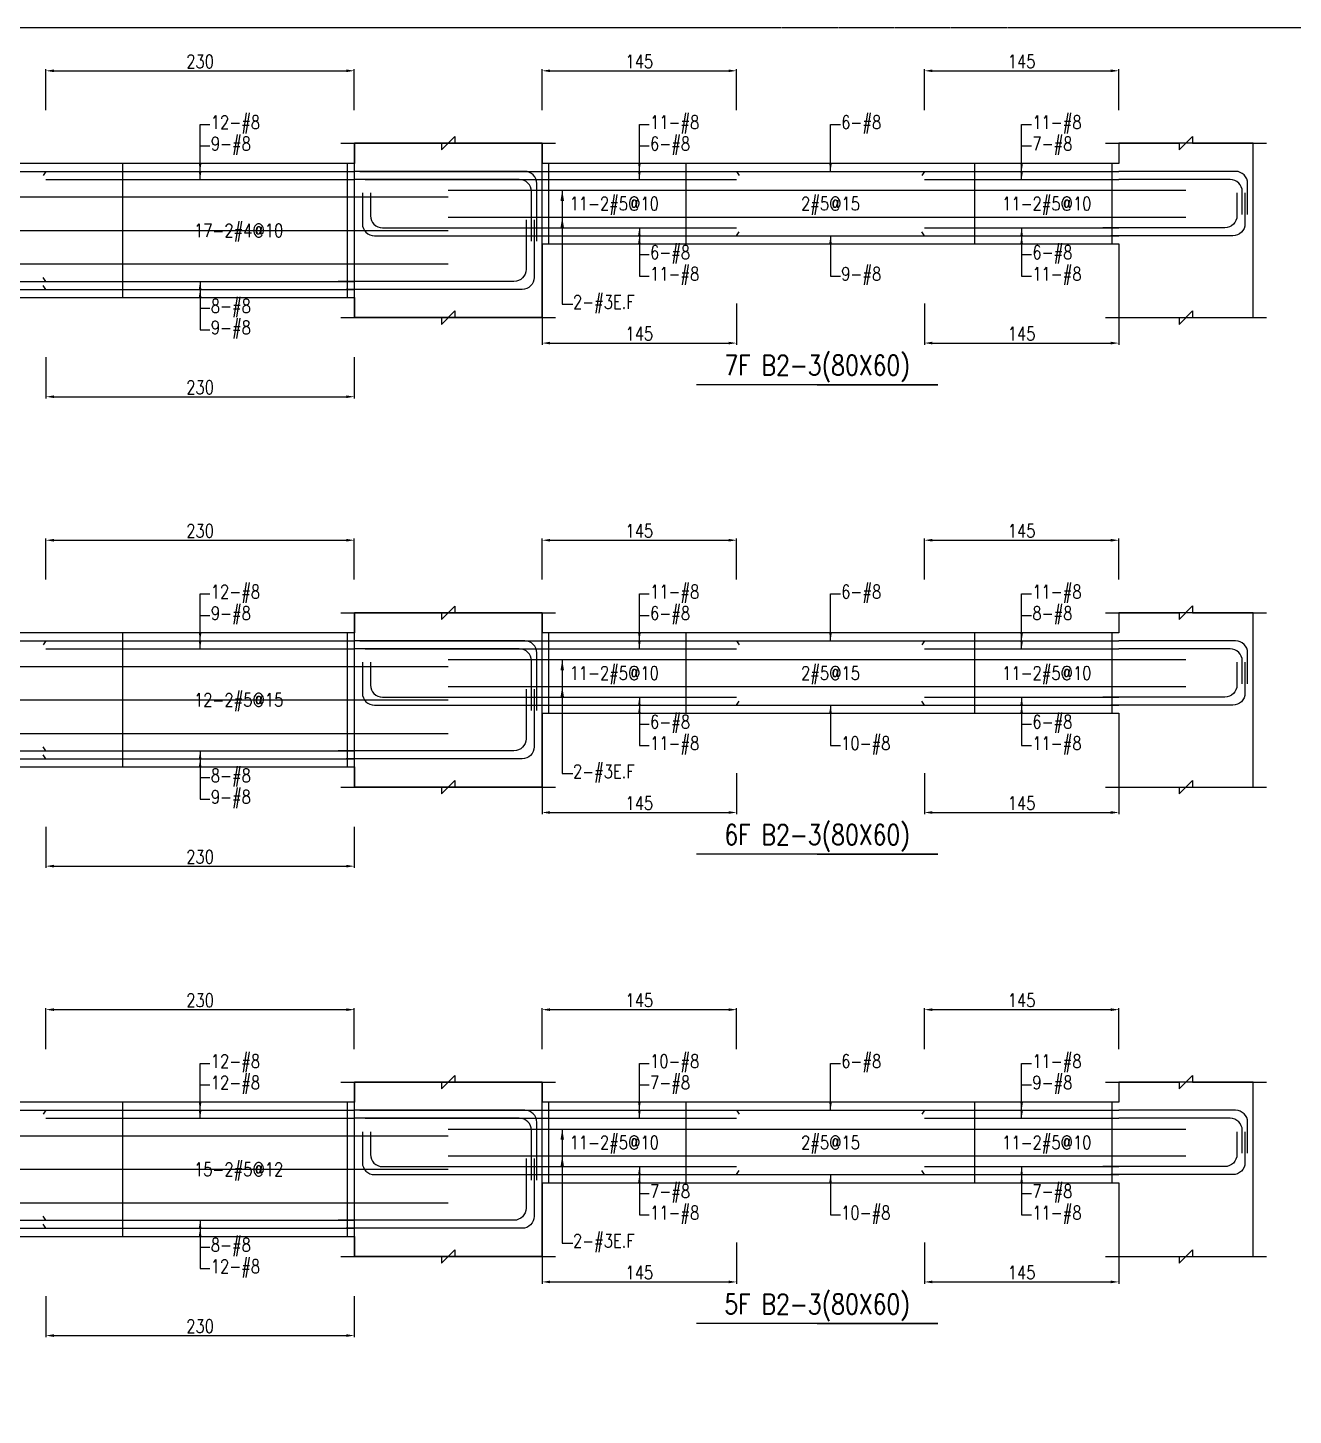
# Model space of a CAD drawing. Header units: millimetres. Extents: x 0 to 84580, y -12276 to 4373.
# Drawn here: x 46202 to 47146, y 1034 to 2069 of the extents above; entities that cross this region are included whole.
import ezdxf
from ezdxf.enums import TextEntityAlignment as Align

# ---------------------------------------------------------------- set-up
doc = ezdxf.new("R2010")
doc.units = ezdxf.units.MM
doc.header["$MEASUREMENT"] = 0
doc.linetypes.add('CENTER', pattern=[2, 1.25, -0.25, 0.25, -0.25])
for name, color, linetype in [('S-DIM', 2, 'Continuous'), ('S-GRID', 1, 'CENTER'), ('S-LEADER', 2, 'Continuous'), ('S-RC', 130, 'Continuous'), ('S-REINF', 6, 'Continuous'), ('S-TEXT', 2, 'Continuous')]:
    doc.layers.add(name, color=color, linetype=linetype)
doc.styles.add('CS4', font='romans.shx', dxfattribs={"width": 0.8, "bigfont": 'lsp.shx'})
doc.styles.get("Standard").update_dxf_attribs({"font": 'arial.ttf'})
doc.dimstyles.new('ISO-25', dxfattribs={"dimtxt": 2.5, "dimasz": 2.5, "dimexe": 1.25, "dimexo": 0.625, "dimtad": 1, "dimtxsty": 'Standard', "dimcen": 2.5, "dimadec": 0, "dimazin": 0, "dimtfac": 1, "dimtmove": 0, "dimatfit": 3, "dimfxl": 0, "dimarcsym": 0})

# ---------------------------------------------------------------- blocks, each defined once
blk = doc.blocks.new('*D576')
at = {"layer": 'DEFPOINTS', "color": 0, "transparency": 16777216}
for p in [(46445.9, 1336.9), (46215.9, 1306.9), (46445.9, 1306.9)]:
    blk.add_point(p, dxfattribs=at)
at = {"layer": 'S-DIM', "color": 0, "lineweight": -2, "transparency": 16777216}
for p, q in [((46215.9, 1307.5), (46215.9, 1338.1)), ((46221.9, 1336.9), (46439.9, 1336.9)), ((46445.9, 1307.5), (46445.9, 1338.1))]:
    blk.add_line(p, q, dxfattribs=at)
at = {"layer": 'S-DIM', "color": 0, "transparency": 16777216}
for points in [[(46221.9, 1337.9), (46221.9, 1335.9), (46215.9, 1336.9)], [(46439.9, 1337.9), (46439.9, 1335.9), (46445.9, 1336.9)]]:
    blk.add_solid(points, dxfattribs=at)
at = {"layer": 'S-DIM', "color": 0, "transparency": 16777216, "insert": (46330.9, 1343.9), "char_height": 10, "attachment_point": 5, "style": 'CS4'}
blk.add_mtext('230', dxfattribs=at)
blk = doc.blocks.new('*D578')
at = {"layer": 'DEFPOINTS', "color": 0, "transparency": 16777216}
for p in [(46215.9, 1123.9), (46445.9, 1123.9), (46445.9, 1093.9)]:
    blk.add_point(p, dxfattribs=at)
at = {"layer": 'S-DIM', "color": 0, "lineweight": -2, "transparency": 16777216}
for p, q in [((46215.9, 1123.3), (46215.9, 1092.6)), ((46445.9, 1123.3), (46445.9, 1092.6)), ((46221.9, 1093.9), (46439.9, 1093.9))]:
    blk.add_line(p, q, dxfattribs=at)
at = {"layer": 'S-DIM', "color": 0, "transparency": 16777216}
for points in [[(46221.9, 1094.9), (46221.9, 1092.9), (46215.9, 1093.9)], [(46439.9, 1094.9), (46439.9, 1092.9), (46445.9, 1093.9)]]:
    blk.add_solid(points, dxfattribs=at)
at = {"layer": 'S-DIM', "color": 0, "transparency": 16777216, "insert": (46330.9, 1100.9), "char_height": 10, "attachment_point": 5, "style": 'CS4'}
blk.add_mtext('230', dxfattribs=at)
blk = doc.blocks.new('*D580')
at = {"layer": 'DEFPOINTS', "color": 0, "transparency": 16777216}
for p in [(46445.9, 1686.9), (46215.9, 1656.9), (46445.9, 1656.9)]:
    blk.add_point(p, dxfattribs=at)
at = {"layer": 'S-DIM', "color": 0, "lineweight": -2, "transparency": 16777216}
for p, q in [((46215.9, 1657.5), (46215.9, 1688.1)), ((46221.9, 1686.9), (46439.9, 1686.9)), ((46445.9, 1657.5), (46445.9, 1688.1))]:
    blk.add_line(p, q, dxfattribs=at)
at = {"layer": 'S-DIM', "color": 0, "transparency": 16777216}
for points in [[(46221.9, 1687.9), (46221.9, 1685.9), (46215.9, 1686.9)], [(46439.9, 1687.9), (46439.9, 1685.9), (46445.9, 1686.9)]]:
    blk.add_solid(points, dxfattribs=at)
at = {"layer": 'S-DIM', "color": 0, "transparency": 16777216, "insert": (46330.9, 1693.9), "char_height": 10, "attachment_point": 5, "style": 'CS4'}
blk.add_mtext('230', dxfattribs=at)
blk = doc.blocks.new('*D589')
at = {"layer": 'DEFPOINTS', "color": 0, "transparency": 16777216}
for p in [(46215.9, 1473.9), (46445.9, 1473.9), (46445.9, 1443.9)]:
    blk.add_point(p, dxfattribs=at)
at = {"layer": 'S-DIM', "color": 0, "lineweight": -2, "transparency": 16777216}
for p, q in [((46215.9, 1473.3), (46215.9, 1442.6)), ((46445.9, 1473.3), (46445.9, 1442.6)), ((46221.9, 1443.9), (46439.9, 1443.9))]:
    blk.add_line(p, q, dxfattribs=at)
at = {"layer": 'S-DIM', "color": 0, "transparency": 16777216}
for points in [[(46221.9, 1444.9), (46221.9, 1442.9), (46215.9, 1443.9)], [(46439.9, 1444.9), (46439.9, 1442.9), (46445.9, 1443.9)]]:
    blk.add_solid(points, dxfattribs=at)
at = {"layer": 'S-DIM', "color": 0, "transparency": 16777216, "insert": (46330.9, 1450.9), "char_height": 10, "attachment_point": 5, "style": 'CS4'}
blk.add_mtext('230', dxfattribs=at)
blk = doc.blocks.new('*D591')
at = {"layer": 'DEFPOINTS', "color": 0, "transparency": 16777216}
for p in [(46445.9, 2036.9), (46215.9, 2006.9), (46445.9, 2006.9)]:
    blk.add_point(p, dxfattribs=at)
at = {"layer": 'S-DIM', "color": 0, "lineweight": -2, "transparency": 16777216}
for p, q in [((46215.9, 2007.5), (46215.9, 2038.1)), ((46445.9, 2007.5), (46445.9, 2038.1)), ((46221.9, 2036.9), (46439.9, 2036.9))]:
    blk.add_line(p, q, dxfattribs=at)
at = {"layer": 'S-DIM', "color": 0, "transparency": 16777216}
for points in [[(46221.9, 2037.9), (46221.9, 2035.9), (46215.9, 2036.9)], [(46439.9, 2037.9), (46439.9, 2035.9), (46445.9, 2036.9)]]:
    blk.add_solid(points, dxfattribs=at)
at = {"layer": 'S-DIM', "color": 0, "transparency": 16777216, "insert": (46330.9, 2043.9), "char_height": 10, "attachment_point": 5, "style": 'CS4'}
blk.add_mtext('230', dxfattribs=at)
blk = doc.blocks.new('*D593')
at = {"layer": 'DEFPOINTS', "color": 0, "transparency": 16777216}
for p in [(46215.9, 1823.9), (46445.9, 1823.9), (46445.9, 1793.9)]:
    blk.add_point(p, dxfattribs=at)
at = {"layer": 'S-DIM', "color": 0, "lineweight": -2, "transparency": 16777216}
for p, q in [((46215.9, 1823.3), (46215.9, 1792.6)), ((46445.9, 1823.3), (46445.9, 1792.6)), ((46221.9, 1793.9), (46439.9, 1793.9))]:
    blk.add_line(p, q, dxfattribs=at)
at = {"layer": 'S-DIM', "color": 0, "transparency": 16777216}
for points in [[(46221.9, 1794.9), (46221.9, 1792.9), (46215.9, 1793.9)], [(46439.9, 1794.9), (46439.9, 1792.9), (46445.9, 1793.9)]]:
    blk.add_solid(points, dxfattribs=at)
at = {"layer": 'S-DIM', "color": 0, "transparency": 16777216, "insert": (46330.9, 1800.9), "char_height": 10, "attachment_point": 5, "style": 'CS4'}
blk.add_mtext('230', dxfattribs=at)
blk = doc.blocks.new('*D586')
at = {"layer": 'DEFPOINTS', "color": 0, "transparency": 16777216}
for p in [(46730.9, 1336.9), (46585.9, 1306.9), (46730.9, 1306.9)]:
    blk.add_point(p, dxfattribs=at)
at = {"layer": 'S-DIM', "color": 0, "lineweight": -2, "transparency": 16777216}
for p, q in [((46585.9, 1307.5), (46585.9, 1338.1)), ((46591.9, 1336.9), (46724.9, 1336.9)), ((46730.9, 1307.5), (46730.9, 1338.1))]:
    blk.add_line(p, q, dxfattribs=at)
at = {"layer": 'S-DIM', "color": 0, "transparency": 16777216}
for points in [[(46591.9, 1337.9), (46591.9, 1335.9), (46585.9, 1336.9)], [(46724.9, 1337.9), (46724.9, 1335.9), (46730.9, 1336.9)]]:
    blk.add_solid(points, dxfattribs=at)
at = {"layer": 'S-DIM', "color": 0, "transparency": 16777216, "insert": (46658.4, 1343.9), "char_height": 10, "attachment_point": 5, "style": 'CS4'}
blk.add_mtext('145', dxfattribs=at)
blk = doc.blocks.new('*D587')
at = {"layer": 'DEFPOINTS', "color": 0, "transparency": 16777216}
for p in [(47015.9, 1336.9), (46870.9, 1306.9), (47015.9, 1306.9)]:
    blk.add_point(p, dxfattribs=at)
at = {"layer": 'S-DIM', "color": 0, "lineweight": -2, "transparency": 16777216}
for p, q in [((46870.9, 1307.5), (46870.9, 1338.1)), ((46876.9, 1336.9), (47009.9, 1336.9)), ((47015.9, 1307.5), (47015.9, 1338.1))]:
    blk.add_line(p, q, dxfattribs=at)
at = {"layer": 'S-DIM', "color": 0, "transparency": 16777216}
for points in [[(46876.9, 1337.9), (46876.9, 1335.9), (46870.9, 1336.9)], [(47009.9, 1337.9), (47009.9, 1335.9), (47015.9, 1336.9)]]:
    blk.add_solid(points, dxfattribs=at)
at = {"layer": 'S-DIM', "color": 0, "transparency": 16777216, "insert": (46943.4, 1343.9), "char_height": 10, "attachment_point": 5, "style": 'CS4'}
blk.add_mtext('145', dxfattribs=at)
blk = doc.blocks.new('*D601')
at = {"layer": 'DEFPOINTS', "color": 0, "transparency": 16777216}
for p in [(46585.9, 1163.9), (46730.9, 1163.9), (46730.9, 1133.9)]:
    blk.add_point(p, dxfattribs=at)
at = {"layer": 'S-DIM', "color": 0, "lineweight": -2, "transparency": 16777216}
for p, q in [((46585.9, 1163.3), (46585.9, 1132.6)), ((46730.9, 1163.3), (46730.9, 1132.6)), ((46591.9, 1133.9), (46724.9, 1133.9))]:
    blk.add_line(p, q, dxfattribs=at)
at = {"layer": 'S-DIM', "color": 0, "transparency": 16777216}
for points in [[(46591.9, 1134.9), (46591.9, 1132.9), (46585.9, 1133.9)], [(46724.9, 1134.9), (46724.9, 1132.9), (46730.9, 1133.9)]]:
    blk.add_solid(points, dxfattribs=at)
at = {"layer": 'S-DIM', "color": 0, "transparency": 16777216, "insert": (46658.4, 1140.9), "char_height": 10, "attachment_point": 5, "style": 'CS4'}
blk.add_mtext('145', dxfattribs=at)
blk = doc.blocks.new('*D602')
at = {"layer": 'DEFPOINTS', "color": 0, "transparency": 16777216}
for p in [(46870.9, 1163.9), (47015.9, 1163.9), (47015.9, 1133.9)]:
    blk.add_point(p, dxfattribs=at)
at = {"layer": 'S-DIM', "color": 0, "lineweight": -2, "transparency": 16777216}
for p, q in [((46870.9, 1163.3), (46870.9, 1132.6)), ((47015.9, 1163.3), (47015.9, 1132.6)), ((46876.9, 1133.9), (47009.9, 1133.9))]:
    blk.add_line(p, q, dxfattribs=at)
at = {"layer": 'S-DIM', "color": 0, "transparency": 16777216}
for points in [[(46876.9, 1134.9), (46876.9, 1132.9), (46870.9, 1133.9)], [(47009.9, 1134.9), (47009.9, 1132.9), (47015.9, 1133.9)]]:
    blk.add_solid(points, dxfattribs=at)
at = {"layer": 'S-DIM', "color": 0, "transparency": 16777216, "insert": (46943.4, 1140.9), "char_height": 10, "attachment_point": 5, "style": 'CS4'}
blk.add_mtext('145', dxfattribs=at)
blk = doc.blocks.new('*D603')
at = {"layer": 'DEFPOINTS', "color": 0, "transparency": 16777216}
for p in [(46730.9, 1686.9), (46585.9, 1656.9), (46730.9, 1656.9)]:
    blk.add_point(p, dxfattribs=at)
at = {"layer": 'S-DIM', "color": 0, "lineweight": -2, "transparency": 16777216}
for p, q in [((46585.9, 1657.5), (46585.9, 1688.1)), ((46591.9, 1686.9), (46724.9, 1686.9)), ((46730.9, 1657.5), (46730.9, 1688.1))]:
    blk.add_line(p, q, dxfattribs=at)
at = {"layer": 'S-DIM', "color": 0, "transparency": 16777216}
for points in [[(46591.9, 1687.9), (46591.9, 1685.9), (46585.9, 1686.9)], [(46724.9, 1687.9), (46724.9, 1685.9), (46730.9, 1686.9)]]:
    blk.add_solid(points, dxfattribs=at)
at = {"layer": 'S-DIM', "color": 0, "transparency": 16777216, "insert": (46658.4, 1693.9), "char_height": 10, "attachment_point": 5, "style": 'CS4'}
blk.add_mtext('145', dxfattribs=at)
blk = doc.blocks.new('*D604')
at = {"layer": 'DEFPOINTS', "color": 0, "transparency": 16777216}
for p in [(47015.9, 1686.9), (46870.9, 1656.9), (47015.9, 1656.9)]:
    blk.add_point(p, dxfattribs=at)
at = {"layer": 'S-DIM', "color": 0, "lineweight": -2, "transparency": 16777216}
for p, q in [((46870.9, 1657.5), (46870.9, 1688.1)), ((46876.9, 1686.9), (47009.9, 1686.9)), ((47015.9, 1657.5), (47015.9, 1688.1))]:
    blk.add_line(p, q, dxfattribs=at)
at = {"layer": 'S-DIM', "color": 0, "transparency": 16777216}
for points in [[(46876.9, 1687.9), (46876.9, 1685.9), (46870.9, 1686.9)], [(47009.9, 1687.9), (47009.9, 1685.9), (47015.9, 1686.9)]]:
    blk.add_solid(points, dxfattribs=at)
at = {"layer": 'S-DIM', "color": 0, "transparency": 16777216, "insert": (46943.4, 1693.9), "char_height": 10, "attachment_point": 5, "style": 'CS4'}
blk.add_mtext('145', dxfattribs=at)
blk = doc.blocks.new('*D605')
at = {"layer": 'DEFPOINTS', "color": 0, "transparency": 16777216}
for p in [(46585.9, 1513.9), (46730.9, 1513.9), (46730.9, 1483.9)]:
    blk.add_point(p, dxfattribs=at)
at = {"layer": 'S-DIM', "color": 0, "lineweight": -2, "transparency": 16777216}
for p, q in [((46585.9, 1513.3), (46585.9, 1482.6)), ((46730.9, 1513.3), (46730.9, 1482.6)), ((46591.9, 1483.9), (46724.9, 1483.9))]:
    blk.add_line(p, q, dxfattribs=at)
at = {"layer": 'S-DIM', "color": 0, "transparency": 16777216}
for points in [[(46591.9, 1484.9), (46591.9, 1482.9), (46585.9, 1483.9)], [(46724.9, 1484.9), (46724.9, 1482.9), (46730.9, 1483.9)]]:
    blk.add_solid(points, dxfattribs=at)
at = {"layer": 'S-DIM', "color": 0, "transparency": 16777216, "insert": (46658.4, 1490.9), "char_height": 10, "attachment_point": 5, "style": 'CS4'}
blk.add_mtext('145', dxfattribs=at)
blk = doc.blocks.new('*D606')
at = {"layer": 'DEFPOINTS', "color": 0, "transparency": 16777216}
for p in [(46870.9, 1513.9), (47015.9, 1513.9), (47015.9, 1483.9)]:
    blk.add_point(p, dxfattribs=at)
at = {"layer": 'S-DIM', "color": 0, "lineweight": -2, "transparency": 16777216}
for p, q in [((46870.9, 1513.3), (46870.9, 1482.6)), ((47015.9, 1513.3), (47015.9, 1482.6)), ((46876.9, 1483.9), (47009.9, 1483.9))]:
    blk.add_line(p, q, dxfattribs=at)
at = {"layer": 'S-DIM', "color": 0, "transparency": 16777216}
for points in [[(46876.9, 1484.9), (46876.9, 1482.9), (46870.9, 1483.9)], [(47009.9, 1484.9), (47009.9, 1482.9), (47015.9, 1483.9)]]:
    blk.add_solid(points, dxfattribs=at)
at = {"layer": 'S-DIM', "color": 0, "transparency": 16777216, "insert": (46943.4, 1490.9), "char_height": 10, "attachment_point": 5, "style": 'CS4'}
blk.add_mtext('145', dxfattribs=at)
blk = doc.blocks.new('*D607')
at = {"layer": 'DEFPOINTS', "color": 0, "transparency": 16777216}
for p in [(46730.9, 2036.9), (46585.9, 2006.9), (46730.9, 2006.9)]:
    blk.add_point(p, dxfattribs=at)
at = {"layer": 'S-DIM', "color": 0, "lineweight": -2, "transparency": 16777216}
for p, q in [((46585.9, 2007.5), (46585.9, 2038.1)), ((46730.9, 2007.5), (46730.9, 2038.1)), ((46591.9, 2036.9), (46724.9, 2036.9))]:
    blk.add_line(p, q, dxfattribs=at)
at = {"layer": 'S-DIM', "color": 0, "transparency": 16777216}
for points in [[(46591.9, 2037.9), (46591.9, 2035.9), (46585.9, 2036.9)], [(46724.9, 2037.9), (46724.9, 2035.9), (46730.9, 2036.9)]]:
    blk.add_solid(points, dxfattribs=at)
at = {"layer": 'S-DIM', "color": 0, "transparency": 16777216, "insert": (46658.4, 2043.9), "char_height": 10, "attachment_point": 5, "style": 'CS4'}
blk.add_mtext('145', dxfattribs=at)
blk = doc.blocks.new('*D608')
at = {"layer": 'DEFPOINTS', "color": 0, "transparency": 16777216}
for p in [(47015.9, 2036.9), (46870.9, 2006.9), (47015.9, 2006.9)]:
    blk.add_point(p, dxfattribs=at)
at = {"layer": 'S-DIM', "color": 0, "lineweight": -2, "transparency": 16777216}
for p, q in [((46870.9, 2007.5), (46870.9, 2038.1)), ((47015.9, 2007.5), (47015.9, 2038.1)), ((46876.9, 2036.9), (47009.9, 2036.9))]:
    blk.add_line(p, q, dxfattribs=at)
at = {"layer": 'S-DIM', "color": 0, "transparency": 16777216}
for points in [[(46876.9, 2037.9), (46876.9, 2035.9), (46870.9, 2036.9)], [(47009.9, 2037.9), (47009.9, 2035.9), (47015.9, 2036.9)]]:
    blk.add_solid(points, dxfattribs=at)
at = {"layer": 'S-DIM', "color": 0, "transparency": 16777216, "insert": (46943.4, 2043.9), "char_height": 10, "attachment_point": 5, "style": 'CS4'}
blk.add_mtext('145', dxfattribs=at)
blk = doc.blocks.new('*D609')
at = {"layer": 'DEFPOINTS', "color": 0, "transparency": 16777216}
for p in [(46585.9, 1863.9), (46730.9, 1863.9), (46730.9, 1833.9)]:
    blk.add_point(p, dxfattribs=at)
at = {"layer": 'S-DIM', "color": 0, "lineweight": -2, "transparency": 16777216}
for p, q in [((46585.9, 1863.3), (46585.9, 1832.6)), ((46730.9, 1863.3), (46730.9, 1832.6)), ((46591.9, 1833.9), (46724.9, 1833.9))]:
    blk.add_line(p, q, dxfattribs=at)
at = {"layer": 'S-DIM', "color": 0, "transparency": 16777216}
for points in [[(46591.9, 1834.9), (46591.9, 1832.9), (46585.9, 1833.9)], [(46724.9, 1834.9), (46724.9, 1832.9), (46730.9, 1833.9)]]:
    blk.add_solid(points, dxfattribs=at)
at = {"layer": 'S-DIM', "color": 0, "transparency": 16777216, "insert": (46658.4, 1840.9), "char_height": 10, "attachment_point": 5, "style": 'CS4'}
blk.add_mtext('145', dxfattribs=at)
blk = doc.blocks.new('*D610')
at = {"layer": 'DEFPOINTS', "color": 0, "transparency": 16777216}
for p in [(46870.9, 1863.9), (47015.9, 1863.9), (47015.9, 1833.9)]:
    blk.add_point(p, dxfattribs=at)
at = {"layer": 'S-DIM', "color": 0, "lineweight": -2, "transparency": 16777216}
for p, q in [((46870.9, 1863.3), (46870.9, 1832.6)), ((47015.9, 1863.3), (47015.9, 1832.6)), ((46876.9, 1833.9), (47009.9, 1833.9))]:
    blk.add_line(p, q, dxfattribs=at)
at = {"layer": 'S-DIM', "color": 0, "transparency": 16777216}
for points in [[(46876.9, 1834.9), (46876.9, 1832.9), (46870.9, 1833.9)], [(47009.9, 1834.9), (47009.9, 1832.9), (47015.9, 1833.9)]]:
    blk.add_solid(points, dxfattribs=at)
at = {"layer": 'S-DIM', "color": 0, "transparency": 16777216, "insert": (46943.4, 1840.9), "char_height": 10, "attachment_point": 5, "style": 'CS4'}
blk.add_mtext('145', dxfattribs=at)

msp = doc.modelspace()

# ---------------------------------------------------------------- linework, layer by layer
at = {"layer": 'S-GRID'}
msp.add_lwpolyline([(45519, 0), (48748, 0), (48748, 2069), (45519, 2069), (45519, 0)], dxfattribs=at)
at = {"layer": 'S-RC'}
for points in [[(46435.915, 1982.881), (46510.915, 1982.866), (46510.914, 1977.866), (46520.916, 1987.864), (46520.915, 1982.864), (46595.915, 1982.85)], [(46435.915, 1982.881), (46510.915, 1982.866), (46510.914, 1977.866), (46520.916, 1987.864), (46520.915, 1982.864), (46595.915, 1982.85)], [(47005.915, 1982.881), (47060.915, 1982.87), (47060.914, 1977.87), (47070.916, 1987.868), (47070.915, 1982.868), (47125.915, 1982.857)], [(46445.915, 1867.881), (46445.915, 1852.881), (46585.915, 1852.881), (46585.915, 1982.881), (46445.915, 1982.881), (46445.915, 1967.881)], [(46585.915, 1907.881), (46585.915, 1852.881), (46445.915, 1852.881), (46445.915, 1982.881), (46585.915, 1982.881), (46585.915, 1967.881)], [(47015.915, 1907.881), (47015.915, 1852.881), (47115.915, 1852.881), (47115.915, 1982.881), (47015.915, 1982.881), (47015.915, 1967.881)], [(46445.915, 1967.881), (45755.915, 1967.881)], [(47015.915, 1967.881), (46585.915, 1967.881)], [(46585.915, 1907.881), (47015.915, 1907.881)], [(45755.915, 1867.881), (46445.915, 1867.881)], [(46435.915, 1852.881), (46510.915, 1852.866), (46510.914, 1847.866), (46520.916, 1857.864), (46520.915, 1852.864), (46595.915, 1852.85)], [(46435.915, 1852.881), (46510.915, 1852.866), (46510.914, 1847.866), (46520.916, 1857.864), (46520.915, 1852.864), (46595.915, 1852.85)], [(47005.915, 1852.881), (47060.915, 1852.87), (47060.914, 1847.87), (47070.916, 1857.868), (47070.915, 1852.868), (47125.915, 1852.857)], [(46790.915, 1802.881), (46880.915, 1802.881), (46700.915, 1802.881)], [(46435.915, 1632.881), (46510.915, 1632.866), (46510.914, 1627.866), (46520.916, 1637.864), (46520.915, 1632.864), (46595.915, 1632.85)], [(46435.915, 1632.881), (46510.915, 1632.866), (46510.914, 1627.866), (46520.916, 1637.864), (46520.915, 1632.864), (46595.915, 1632.85)], [(47005.915, 1632.881), (47060.915, 1632.87), (47060.914, 1627.87), (47070.916, 1637.868), (47070.915, 1632.868), (47125.915, 1632.857)], [(46445.915, 1517.881), (46445.915, 1502.881), (46585.915, 1502.881), (46585.915, 1632.881), (46445.915, 1632.881), (46445.915, 1617.881)], [(46585.915, 1557.881), (46585.915, 1502.881), (46445.915, 1502.881), (46445.915, 1632.881), (46585.915, 1632.881), (46585.915, 1617.881)], [(47015.915, 1557.881), (47015.915, 1502.881), (47115.915, 1502.881), (47115.915, 1632.881), (47015.915, 1632.881), (47015.915, 1617.881)], [(46445.915, 1617.881), (45755.915, 1617.881)], [(47015.915, 1617.881), (46585.915, 1617.881)], [(46585.915, 1557.881), (47015.915, 1557.881)], [(45755.915, 1517.881), (46445.915, 1517.881)], [(46435.915, 1502.881), (46510.915, 1502.866), (46510.914, 1497.866), (46520.916, 1507.864), (46520.915, 1502.864), (46595.915, 1502.85)], [(46435.915, 1502.881), (46510.915, 1502.866), (46510.914, 1497.866), (46520.916, 1507.864), (46520.915, 1502.864), (46595.915, 1502.85)], [(47005.915, 1502.881), (47060.915, 1502.87), (47060.914, 1497.87), (47070.916, 1507.868), (47070.915, 1502.868), (47125.915, 1502.857)], [(46790.915, 1452.881), (46880.915, 1452.881), (46700.915, 1452.881)], [(46435.915, 1282.881), (46510.915, 1282.866), (46510.914, 1277.866), (46520.916, 1287.864), (46520.915, 1282.864), (46595.915, 1282.85)], [(46435.915, 1282.881), (46510.915, 1282.866), (46510.914, 1277.866), (46520.916, 1287.864), (46520.915, 1282.864), (46595.915, 1282.85)], [(46445.915, 1167.881), (46445.915, 1152.881), (46585.915, 1152.881), (46585.915, 1282.881), (46445.915, 1282.881), (46445.915, 1267.881)], [(46585.915, 1207.881), (46585.915, 1152.881), (46445.915, 1152.881), (46445.915, 1282.881), (46585.915, 1282.881), (46585.915, 1267.881)], [(47005.915, 1282.881), (47060.915, 1282.87), (47060.914, 1277.87), (47070.916, 1287.868), (47070.915, 1282.868), (47125.915, 1282.857)], [(47015.915, 1207.881), (47015.915, 1152.881), (47115.915, 1152.881), (47115.915, 1282.881), (47015.915, 1282.881), (47015.915, 1267.881)], [(46445.915, 1267.881), (45755.915, 1267.881)], [(47015.915, 1267.881), (46585.915, 1267.881)], [(46585.915, 1207.881), (47015.915, 1207.881)], [(45755.915, 1167.881), (46445.915, 1167.881)], [(46435.915, 1152.881), (46510.915, 1152.866), (46510.914, 1147.866), (46520.916, 1157.864), (46520.915, 1152.864), (46595.915, 1152.85)], [(46435.915, 1152.881), (46510.915, 1152.866), (46510.914, 1147.866), (46520.916, 1157.864), (46520.915, 1152.864), (46595.915, 1152.85)], [(47005.915, 1152.881), (47060.915, 1152.87), (47060.914, 1147.87), (47070.916, 1157.868), (47070.915, 1152.868), (47125.915, 1152.857)], [(46790.915, 1102.881), (46880.915, 1102.881), (46700.915, 1102.881)]]:
    msp.add_lwpolyline(points, dxfattribs=at)
at = {"layer": 'S-REINF', "color": 1}
for points in [[(46273.415, 1867.881), (46273.415, 1967.881)], [(46440.915, 1867.881), (46440.915, 1967.881)], [(46590.915, 1907.881), (46590.915, 1967.881)], [(46693.415, 1907.881), (46693.415, 1967.881)], [(46908.415, 1907.881), (46908.415, 1967.881)], [(47010.915, 1907.881), (47010.915, 1967.881)], [(46515.915, 1947.881), (47065.915, 1947.881)], [(45685.915, 1942.881), (46515.915, 1942.881)], [(46515.915, 1927.881), (47065.915, 1927.881)], [(45685.915, 1917.881), (46515.915, 1917.881)], [(45685.915, 1892.881), (46515.915, 1892.881)], [(46273.415, 1517.881), (46273.415, 1617.881)], [(46440.915, 1517.881), (46440.915, 1617.881)], [(46590.915, 1557.881), (46590.915, 1617.881)], [(46693.415, 1557.881), (46693.415, 1617.881)], [(46908.415, 1557.881), (46908.415, 1617.881)], [(47010.915, 1557.881), (47010.915, 1617.881)], [(46515.915, 1597.881), (47065.915, 1597.881)], [(45685.915, 1592.881), (46515.915, 1592.881)], [(46515.915, 1577.881), (47065.915, 1577.881)], [(45685.915, 1567.881), (46515.915, 1567.881)], [(45685.915, 1542.881), (46515.915, 1542.881)], [(46273.415, 1167.881), (46273.415, 1267.881)], [(46440.915, 1167.881), (46440.915, 1267.881)], [(46590.915, 1207.881), (46590.915, 1267.881)], [(46693.415, 1207.881), (46693.415, 1267.881)], [(46908.415, 1207.881), (46908.415, 1267.881)], [(47010.915, 1207.881), (47010.915, 1267.881)], [(45685.915, 1242.881), (46515.915, 1242.881)], [(46515.915, 1247.881), (47065.915, 1247.881)], [(46515.915, 1227.881), (47065.915, 1227.881)], [(45685.915, 1217.881), (46515.915, 1217.881)], [(45685.915, 1192.881), (46515.915, 1192.881)]]:
    msp.add_lwpolyline(points, dxfattribs=at)
at = {"layer": 'S-REINF'}
for points in [[(45985.915, 1961.881), (46215.915, 1961.881)], [(46215.915, 1961.881), (46213.915, 1958.881)], [(46215.915, 1961.881), (46445.915, 1961.881)], [(46215.915, 1955.881), (46445.915, 1955.881)], [(46449.915, 1961.881), (46585.915, 1961.881)], [(46453.915, 1955.881), (46585.915, 1955.881)], [(46585.915, 1961.881), (46730.915, 1961.881)], [(46585.915, 1955.881), (46730.915, 1955.881)], [(46730.915, 1961.881), (46732.915, 1958.881)], [(46730.915, 1961.881), (46870.915, 1961.881)], [(46870.915, 1961.881), (46868.915, 1958.881)], [(46870.915, 1961.881), (47015.915, 1961.881)], [(46870.915, 1955.881), (47015.915, 1955.881)], [(46585.915, 1919.881), (46730.915, 1919.881)], [(46585.915, 1913.881), (46730.915, 1913.881)], [(46730.915, 1913.881), (46732.915, 1916.881)], [(46730.915, 1913.881), (46870.915, 1913.881)], [(46870.915, 1913.881), (46868.915, 1916.881)], [(46870.915, 1919.881), (47015.915, 1919.881)], [(46870.915, 1913.881), (47015.915, 1913.881)], [(46215.915, 1879.881), (46213.915, 1882.881)], [(45985.915, 1879.881), (46215.915, 1879.881)], [(45985.915, 1873.881), (46215.915, 1873.881)], [(46215.915, 1873.881), (46213.915, 1876.881)], [(46215.915, 1879.881), (46445.915, 1879.881)], [(46215.915, 1873.881), (46445.915, 1873.881)], [(45985.915, 1611.881), (46215.915, 1611.881)], [(46215.915, 1611.881), (46213.915, 1608.881)], [(46215.915, 1611.881), (46445.915, 1611.881)], [(46215.915, 1605.881), (46445.915, 1605.881)], [(46449.915, 1611.881), (46585.915, 1611.881)], [(46453.915, 1605.881), (46585.915, 1605.881)], [(46585.915, 1611.881), (46730.915, 1611.881)], [(46585.915, 1605.881), (46730.915, 1605.881)], [(46730.915, 1611.881), (46732.915, 1608.881)], [(46730.915, 1611.881), (46870.915, 1611.881)], [(46870.915, 1611.881), (46868.915, 1608.881)], [(46870.915, 1611.881), (47015.915, 1611.881)], [(46870.915, 1605.881), (47015.915, 1605.881)], [(46585.915, 1569.881), (46730.915, 1569.881)], [(46585.915, 1563.881), (46730.915, 1563.881)], [(46730.915, 1563.881), (46732.915, 1566.881)], [(46730.915, 1563.881), (46870.915, 1563.881)], [(46870.915, 1563.881), (46868.915, 1566.881)], [(46870.915, 1569.881), (47015.915, 1569.881)], [(46870.915, 1563.881), (47015.915, 1563.881)], [(46215.915, 1529.881), (46213.915, 1532.881)], [(45985.915, 1529.881), (46215.915, 1529.881)], [(45985.915, 1523.881), (46215.915, 1523.881)], [(46215.915, 1523.881), (46213.915, 1526.881)], [(46215.915, 1529.881), (46445.915, 1529.881)], [(46215.915, 1523.881), (46445.915, 1523.881)], [(45985.915, 1261.881), (46215.915, 1261.881)], [(46215.915, 1261.881), (46213.915, 1258.881)], [(46215.915, 1261.881), (46445.915, 1261.881)], [(46215.915, 1255.881), (46445.915, 1255.881)], [(46449.915, 1261.881), (46585.915, 1261.881)], [(46453.915, 1255.881), (46585.915, 1255.881)], [(46585.915, 1261.881), (46730.915, 1261.881)], [(46585.915, 1255.881), (46730.915, 1255.881)], [(46730.915, 1261.881), (46732.915, 1258.881)], [(46730.915, 1261.881), (46870.915, 1261.881)], [(46870.915, 1261.881), (46868.915, 1258.881)], [(46870.915, 1261.881), (47015.915, 1261.881)], [(46870.915, 1255.881), (47015.915, 1255.881)], [(46585.915, 1219.881), (46730.915, 1219.881)], [(46585.915, 1213.881), (46730.915, 1213.881)], [(46730.915, 1213.881), (46732.915, 1216.881)], [(46730.915, 1213.881), (46870.915, 1213.881)], [(46870.915, 1213.881), (46868.915, 1216.881)], [(46870.915, 1219.881), (47015.915, 1219.881)], [(46870.915, 1213.881), (47015.915, 1213.881)], [(45985.915, 1179.881), (46215.915, 1179.881)], [(46215.915, 1179.881), (46213.915, 1182.881)], [(46215.915, 1179.881), (46445.915, 1179.881)], [(45985.915, 1173.881), (46215.915, 1173.881)], [(46215.915, 1173.881), (46213.915, 1176.881)], [(46215.915, 1173.881), (46445.915, 1173.881)]]:
    msp.add_lwpolyline(points, dxfattribs=at)
for points in [[(46581.915, 1909.881), (46581.915, 1952.881, 0.41421356), (46572.915, 1961.881), (46445.915, 1961.881)], [(46577.915, 1909.881), (46577.915, 1946.881, 0.41421356), (46568.915, 1955.881), (46445.915, 1955.881)], [(47111.915, 1929.881), (47111.915, 1952.881, 0.41421356), (47102.915, 1961.881), (47015.915, 1961.881)], [(47107.915, 1929.881), (47107.915, 1946.881, 0.41421356), (47098.915, 1955.881), (47015.915, 1955.881)], [(46451.915, 1945.881), (46451.915, 1922.881, 0.41421356), (46460.915, 1913.881), (46585.915, 1913.881)], [(46457.915, 1945.881), (46457.915, 1928.881, 0.41421356), (46466.915, 1919.881), (46585.915, 1919.881)], [(47103.915, 1945.881), (47103.915, 1928.881, -0.41421356), (47094.915, 1919.881), (47003.915, 1919.881)], [(47109.915, 1945.881), (47109.915, 1922.881, -0.41421356), (47100.915, 1913.881), (47009.915, 1913.881)], [(46573.915, 1925.881), (46573.915, 1888.881, -0.41421356), (46564.915, 1879.881), (46433.915, 1879.881)], [(46579.915, 1925.881), (46579.915, 1882.881, -0.41421356), (46570.915, 1873.881), (46439.915, 1873.881)], [(46581.915, 1559.881), (46581.915, 1602.881, 0.41421356), (46572.915, 1611.881), (46445.915, 1611.881)], [(46577.915, 1559.881), (46577.915, 1596.881, 0.41421356), (46568.915, 1605.881), (46445.915, 1605.881)], [(47111.915, 1579.881), (47111.915, 1602.881, 0.41421356), (47102.915, 1611.881), (47015.915, 1611.881)], [(47107.915, 1579.881), (47107.915, 1596.881, 0.41421356), (47098.915, 1605.881), (47015.915, 1605.881)], [(46451.915, 1595.881), (46451.915, 1572.881, 0.41421356), (46460.915, 1563.881), (46585.915, 1563.881)], [(46457.915, 1595.881), (46457.915, 1578.881, 0.41421356), (46466.915, 1569.881), (46585.915, 1569.881)], [(47103.915, 1595.881), (47103.915, 1578.881, -0.41421356), (47094.915, 1569.881), (47003.915, 1569.881)], [(47109.915, 1595.881), (47109.915, 1572.881, -0.41421356), (47100.915, 1563.881), (47009.915, 1563.881)], [(46573.915, 1575.881), (46573.915, 1538.881, -0.41421356), (46564.915, 1529.881), (46433.915, 1529.881)], [(46579.915, 1575.881), (46579.915, 1532.881, -0.41421356), (46570.915, 1523.881), (46439.915, 1523.881)], [(46581.915, 1209.881), (46581.915, 1252.881, 0.41421356), (46572.915, 1261.881), (46445.915, 1261.881)], [(46577.915, 1209.881), (46577.915, 1246.881, 0.41421356), (46568.915, 1255.881), (46445.915, 1255.881)], [(47111.915, 1229.881), (47111.915, 1252.881, 0.41421356), (47102.915, 1261.881), (47015.915, 1261.881)], [(47107.915, 1229.881), (47107.915, 1246.881, 0.41421356), (47098.915, 1255.881), (47015.915, 1255.881)], [(46451.915, 1245.881), (46451.915, 1222.881, 0.41421356), (46460.915, 1213.881), (46585.915, 1213.881)], [(46457.915, 1245.881), (46457.915, 1228.881, 0.41421356), (46466.915, 1219.881), (46585.915, 1219.881)], [(47103.915, 1245.881), (47103.915, 1228.881, -0.41421356), (47094.915, 1219.881), (47003.915, 1219.881)], [(47109.915, 1245.881), (47109.915, 1222.881, -0.41421356), (47100.915, 1213.881), (47009.915, 1213.881)], [(46573.915, 1225.881), (46573.915, 1188.881, -0.41421356), (46564.915, 1179.881), (46433.915, 1179.881)], [(46579.915, 1225.881), (46579.915, 1182.881, -0.41421356), (46570.915, 1173.881), (46439.915, 1173.881)]]:
    msp.add_lwpolyline(points, format="xyb", dxfattribs=at)

# ---------------------------------------------------------------- texts
at = {"layer": 'S-LEADER', "char_height": 10, "attachment_point": 4, "style": 'CS4'}
for s, insert in [('12-#8', (46338.915, 1996.881)), ('11-#8', (46666.415, 1996.881)), ('6-#8', (46808.915, 1996.881)), ('11-#8', (46951.415, 1996.881)), ('9-#8', (46338.915, 1980.881)), ('6-#8', (46666.415, 1980.881)), ('7-#8', (46951.415, 1980.881)), ('6-#8', (46666.415, 1899.881)), ('6-#8', (46951.415, 1899.881)), ('11-#8', (46666.415, 1883.881)), ('9-#8', (46808.915, 1883.881)), ('11-#8', (46951.415, 1883.881)), ('8-#8', (46338.915, 1859.881)), ('9-#8', (46338.915, 1843.881)), ('12-#8', (46338.915, 1646.881)), ('11-#8', (46666.415, 1646.881)), ('6-#8', (46808.915, 1646.881)), ('11-#8', (46951.415, 1646.881)), ('9-#8', (46338.915, 1630.881)), ('6-#8', (46666.415, 1630.881)), ('8-#8', (46951.415, 1630.881)), ('6-#8', (46666.415, 1549.881)), ('6-#8', (46951.415, 1549.881)), ('11-#8', (46666.415, 1533.881)), ('10-#8', (46808.915, 1533.881)), ('11-#8', (46951.415, 1533.881)), ('8-#8', (46338.915, 1509.881)), ('9-#8', (46338.915, 1493.881)), ('12-#8', (46338.915, 1296.881)), ('10-#8', (46666.415, 1296.881)), ('6-#8', (46808.915, 1296.881)), ('11-#8', (46951.415, 1296.881)), ('12-#8', (46338.915, 1280.881)), ('7-#8', (46666.415, 1280.881)), ('9-#8', (46951.415, 1280.881)), ('7-#8', (46666.415, 1199.881)), ('7-#8', (46951.415, 1199.881)), ('11-#8', (46666.415, 1183.881)), ('10-#8', (46808.915, 1183.881)), ('11-#8', (46951.415, 1183.881)), ('8-#8', (46338.915, 1159.881)), ('12-#8', (46338.915, 1143.881))]:
    msp.add_mtext(s, dxfattribs=dict(at, insert=insert))
at = {"layer": 'S-LEADER', "color": 3, "char_height": 10, "attachment_point": 4, "style": 'CS4'}
for insert in [(46608.915, 1862.881), (46608.915, 1512.881), (46608.915, 1162.881)]:
    msp.add_mtext('2-#3E.F', dxfattribs=dict(at, insert=insert))
at = {"layer": 'S-RC', "style": 'CS4', "width": 0.8}
for s, p in [('7F B2-3(80X60)', (46790.915, 1809.881)), ('6F B2-3(80X60)', (46790.915, 1459.881)), ('5F B2-3(80X60)', (46790.915, 1109.881))]:
    msp.add_text(s, height=15, dxfattribs=at).set_placement(p, align=Align.CENTER)
at = {"layer": 'S-TEXT', "color": 1, "style": 'CS4', "width": 0.8}
for s, p in [('11-2#5@10', (46639.665, 1932.881)), ('2#5@15', (46800.915, 1932.881)), ('11-2#5@10', (46962.165, 1932.881)), ('17-2#4@10', (46359.665, 1912.881)), ('11-2#5@10', (46639.665, 1582.881)), ('2#5@15', (46800.915, 1582.881)), ('11-2#5@10', (46962.165, 1582.881)), ('12-2#5@15', (46359.665, 1562.881)), ('11-2#5@10', (46639.665, 1232.881)), ('2#5@15', (46800.915, 1232.881)), ('11-2#5@10', (46962.165, 1232.881)), ('15-2#5@12', (46359.665, 1212.881))]:
    msp.add_text(s, height=10, dxfattribs=at).set_placement(p, align=Align.CENTER)

# ---------------------------------------------------------------- dimensions: what is measured, and where the dimension line sits
at = {"layer": 'S-DIM'}
for p1, p2, distance, picture, middle in [((46215.915, 2006.881), (46445.915, 2006.881), 30, '*D591', (46330.915, 2043.881)), ((46585.915, 2006.881), (46730.915, 2006.881), 30, '*D607', (46658.415, 2043.881)), ((46870.915, 2006.881), (47015.915, 2006.881), 30, '*D608', (46943.415, 2043.881)), ((46585.915, 1863.881), (46730.915, 1863.881), -30, '*D609', (46658.415, 1840.881)), ((46870.915, 1863.881), (47015.915, 1863.881), -30, '*D610', (46943.415, 1840.881)), ((46215.915, 1823.881), (46445.915, 1823.881), -30, '*D593', (46330.915, 1800.881)), ((46215.915, 1656.881), (46445.915, 1656.881), 30, '*D580', (46330.915, 1693.881)), ((46585.915, 1656.881), (46730.915, 1656.881), 30, '*D603', (46658.415, 1693.881)), ((46870.915, 1656.881), (47015.915, 1656.881), 30, '*D604', (46943.415, 1693.881)), ((46585.915, 1513.881), (46730.915, 1513.881), -30, '*D605', (46658.415, 1490.881)), ((46870.915, 1513.881), (47015.915, 1513.881), -30, '*D606', (46943.415, 1490.881)), ((46215.915, 1473.881), (46445.915, 1473.881), -30, '*D589', (46330.915, 1450.881)), ((46215.915, 1306.881), (46445.915, 1306.881), 30, '*D576', (46330.915, 1343.881)), ((46585.915, 1306.881), (46730.915, 1306.881), 30, '*D586', (46658.415, 1343.881)), ((46870.915, 1306.881), (47015.915, 1306.881), 30, '*D587', (46943.415, 1343.881)), ((46585.915, 1163.881), (46730.915, 1163.881), -30, '*D601', (46658.415, 1140.881)), ((46870.915, 1163.881), (47015.915, 1163.881), -30, '*D602', (46943.415, 1140.881)), ((46215.915, 1123.881), (46445.915, 1123.881), -30, '*D578', (46330.915, 1100.881))]:
    dim = msp.add_aligned_dim(p1=p1, p2=p2, distance=distance, dimstyle='ISO-25', override={"dimtxt": 10, "dimasz": 6, "dimgap": 2, "dimtxsty": 'CS4'}, dxfattribs=at)
    dim.commit()
    dim.dimension.update_dxf_attribs({"geometry": picture, "text_midpoint": middle})

# ---------------------------------------------------------------- leaders
at = {"layer": 'S-LEADER', "annotation_type": 0, "has_hookline": 1, "hookline_direction": 0}
for points, override, text_width in [([(46330.915, 1961.881), (46330.915, 1996.881), (46338.29, 1996.881)], {"dimasz": 6, "dimtad": 0}, 37.333), ([(46658.415, 1961.881), (46658.415, 1996.881), (46665.79, 1996.881)], {"dimasz": 6, "dimtad": 0}, 37.333), ([(46800.915, 1961.881), (46800.915, 1996.881), (46808.29, 1996.881)], {"dimasz": 6, "dimtad": 0}, 30.476), ([(46943.415, 1961.881), (46943.415, 1996.881), (46950.79, 1996.881)], {"dimasz": 6, "dimtad": 0}, 37.333), ([(46330.915, 1955.881), (46330.915, 1980.881), (46338.29, 1980.881)], {"dimasz": 6, "dimtad": 0}, 30.857), ([(46658.415, 1955.881), (46658.415, 1980.881), (46665.79, 1980.881)], {"dimasz": 6, "dimtad": 0}, 30.476), ([(46943.415, 1955.881), (46943.415, 1980.881), (46950.79, 1980.881)], {"dimasz": 6, "dimtad": 0}, 30.857), ([(46600.915, 1927.881), (46600.915, 1862.881), (46608.29, 1862.881)], {"dimasz": 8, "dimtad": 0}, 49.524), ([(46658.415, 1919.881), (46658.415, 1899.881), (46665.79, 1899.881)], {"dimasz": 6, "dimtad": 0}, 30.476), ([(46658.415, 1913.881), (46658.415, 1883.881), (46665.79, 1883.881)], {"dimasz": 6, "dimtad": 0}, 37.333), ([(46800.915, 1913.881), (46800.915, 1883.881), (46808.29, 1883.881)], {"dimasz": 6, "dimtad": 0}, 30.857), ([(46943.415, 1919.881), (46943.415, 1899.881), (46950.79, 1899.881)], {"dimasz": 6, "dimtad": 0}, 30.476), ([(46943.415, 1913.881), (46943.415, 1883.881), (46950.79, 1883.881)], {"dimasz": 6, "dimtad": 0}, 37.333), ([(46330.915, 1879.881), (46330.915, 1859.881), (46338.29, 1859.881)], {"dimasz": 6, "dimtad": 0}, 30.857), ([(46330.915, 1873.881), (46330.915, 1843.881), (46338.29, 1843.881)], {"dimasz": 6, "dimtad": 0}, 30.857), ([(46330.915, 1611.881), (46330.915, 1646.881), (46338.29, 1646.881)], {"dimasz": 6, "dimtad": 0}, 37.333), ([(46658.415, 1611.881), (46658.415, 1646.881), (46665.79, 1646.881)], {"dimasz": 6, "dimtad": 0}, 37.333), ([(46800.915, 1611.881), (46800.915, 1646.881), (46808.29, 1646.881)], {"dimasz": 6, "dimtad": 0}, 30.476), ([(46943.415, 1611.881), (46943.415, 1646.881), (46950.79, 1646.881)], {"dimasz": 6, "dimtad": 0}, 37.333), ([(46330.915, 1605.881), (46330.915, 1630.881), (46338.29, 1630.881)], {"dimasz": 6, "dimtad": 0}, 30.857), ([(46658.415, 1605.881), (46658.415, 1630.881), (46665.79, 1630.881)], {"dimasz": 6, "dimtad": 0}, 30.476), ([(46943.415, 1605.881), (46943.415, 1630.881), (46950.79, 1630.881)], {"dimasz": 6, "dimtad": 0}, 30.857), ([(46600.915, 1577.881), (46600.915, 1512.881), (46608.29, 1512.881)], {"dimasz": 8, "dimtad": 0}, 49.524), ([(46658.415, 1569.881), (46658.415, 1549.881), (46665.79, 1549.881)], {"dimasz": 6, "dimtad": 0}, 30.476), ([(46658.415, 1563.881), (46658.415, 1533.881), (46665.79, 1533.881)], {"dimasz": 6, "dimtad": 0}, 37.333), ([(46800.915, 1563.881), (46800.915, 1533.881), (46808.29, 1533.881)], {"dimasz": 6, "dimtad": 0}, 37.333), ([(46943.415, 1569.881), (46943.415, 1549.881), (46950.79, 1549.881)], {"dimasz": 6, "dimtad": 0}, 30.476), ([(46943.415, 1563.881), (46943.415, 1533.881), (46950.79, 1533.881)], {"dimasz": 6, "dimtad": 0}, 37.333), ([(46330.915, 1529.881), (46330.915, 1509.881), (46338.29, 1509.881)], {"dimasz": 6, "dimtad": 0}, 30.857), ([(46330.915, 1523.881), (46330.915, 1493.881), (46338.29, 1493.881)], {"dimasz": 6, "dimtad": 0}, 30.857), ([(46330.915, 1261.881), (46330.915, 1296.881), (46338.29, 1296.881)], {"dimasz": 6, "dimtad": 0}, 37.333), ([(46658.415, 1261.881), (46658.415, 1296.881), (46665.79, 1296.881)], {"dimasz": 6, "dimtad": 0}, 37.333), ([(46800.915, 1261.881), (46800.915, 1296.881), (46808.29, 1296.881)], {"dimasz": 6, "dimtad": 0}, 30.476), ([(46943.415, 1261.881), (46943.415, 1296.881), (46950.79, 1296.881)], {"dimasz": 6, "dimtad": 0}, 37.333), ([(46330.915, 1255.881), (46330.915, 1280.881), (46338.29, 1280.881)], {"dimasz": 6, "dimtad": 0}, 37.333), ([(46658.415, 1255.881), (46658.415, 1280.881), (46665.79, 1280.881)], {"dimasz": 6, "dimtad": 0}, 30.857), ([(46943.415, 1255.881), (46943.415, 1280.881), (46950.79, 1280.881)], {"dimasz": 6, "dimtad": 0}, 30.857), ([(46600.915, 1227.881), (46600.915, 1162.881), (46608.29, 1162.881)], {"dimasz": 8, "dimtad": 0}, 49.524), ([(46658.415, 1219.881), (46658.415, 1199.881), (46665.79, 1199.881)], {"dimasz": 6, "dimtad": 0}, 30.857), ([(46658.415, 1213.881), (46658.415, 1183.881), (46665.79, 1183.881)], {"dimasz": 6, "dimtad": 0}, 37.333), ([(46800.915, 1213.881), (46800.915, 1183.881), (46808.29, 1183.881)], {"dimasz": 6, "dimtad": 0}, 37.333), ([(46943.415, 1219.881), (46943.415, 1199.881), (46950.79, 1199.881)], {"dimasz": 6, "dimtad": 0}, 30.857), ([(46943.415, 1213.881), (46943.415, 1183.881), (46950.79, 1183.881)], {"dimasz": 6, "dimtad": 0}, 37.333), ([(46330.915, 1179.881), (46330.915, 1159.881), (46338.29, 1159.881)], {"dimasz": 6, "dimtad": 0}, 30.857), ([(46330.915, 1173.881), (46330.915, 1143.881), (46338.29, 1143.881)], {"dimasz": 6, "dimtad": 0}, 37.333)]:
    msp.add_leader(points, dimstyle='ISO-25', override=override, dxfattribs=dict(at, text_width=text_width))
at = {"layer": 'S-LEADER'}
for points in [[(46600.915, 1947.881), (46600.915, 1862.881), (46608.915, 1862.881)], [(46600.915, 1597.881), (46600.915, 1512.881), (46608.915, 1512.881)], [(46600.915, 1247.881), (46600.915, 1162.881), (46608.915, 1162.881)]]:
    msp.add_leader(points, dimstyle='ISO-25', override={"dimasz": 8}, dxfattribs=at)

doc.saveas('drawing.dxf')
